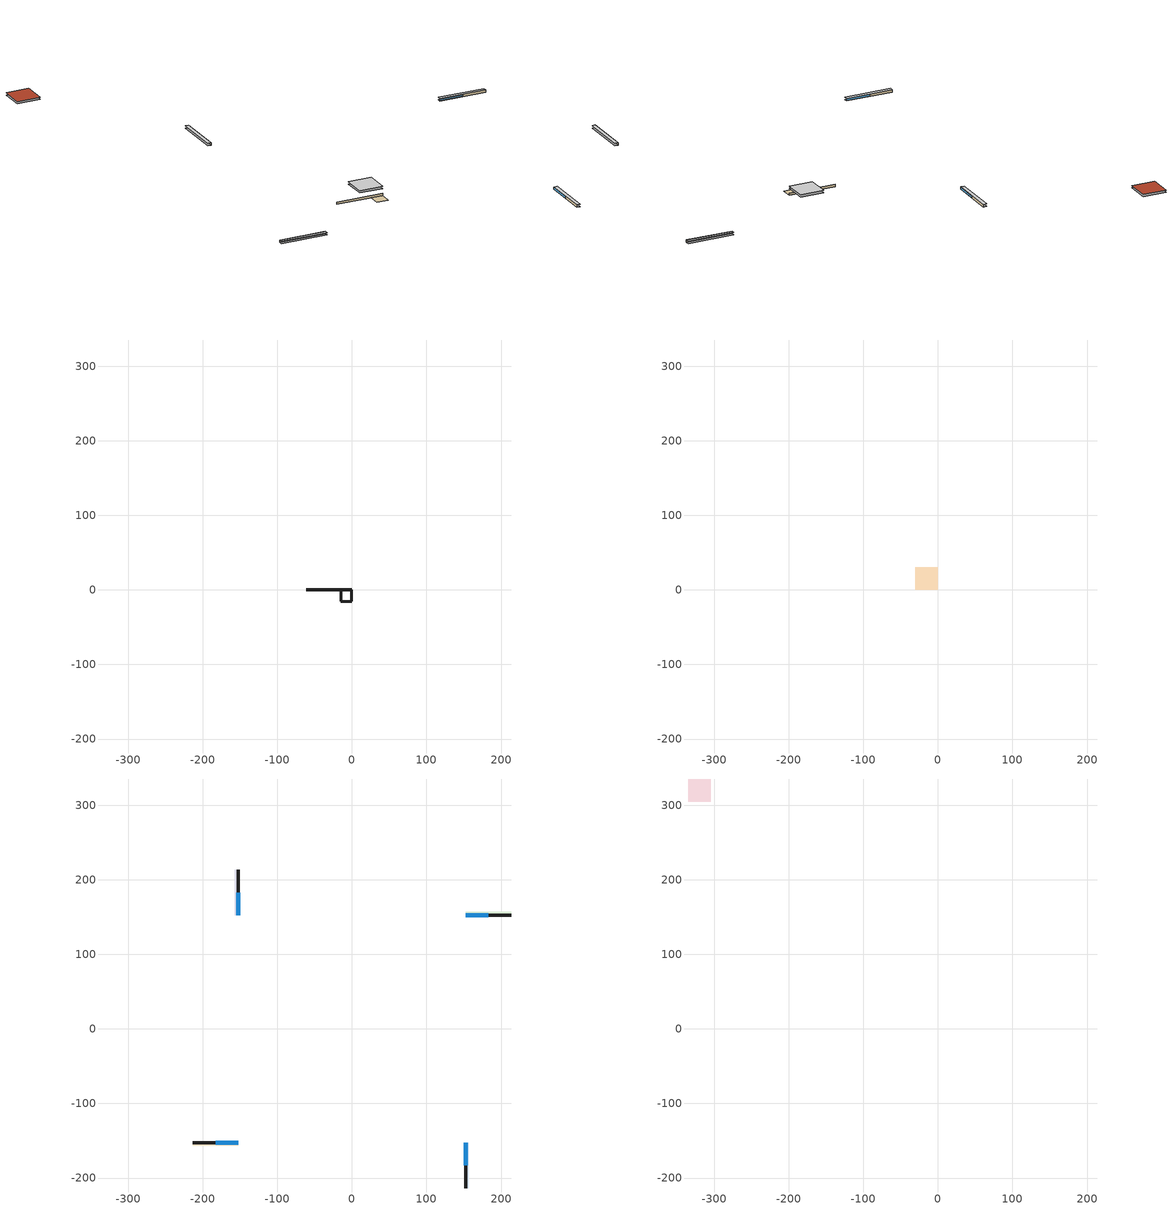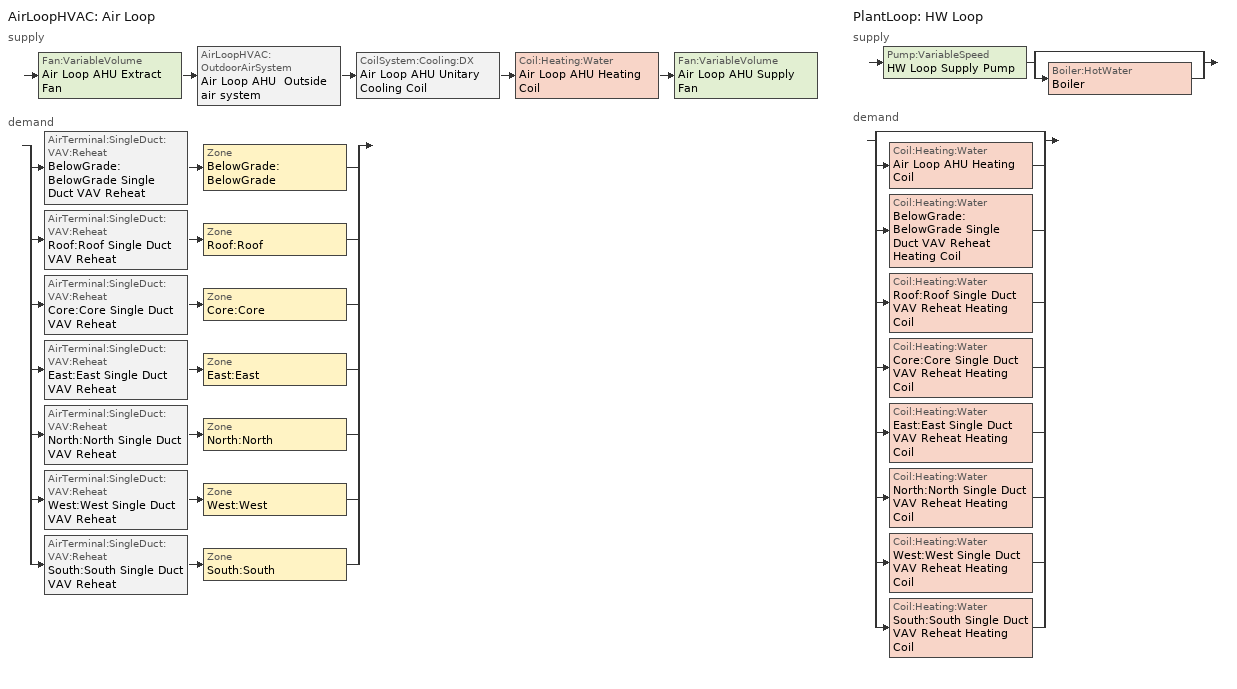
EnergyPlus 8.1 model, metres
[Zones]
BelowGrade:BelowGrade
 wall ground (BelowGradeCons): 0,0 -60.96,0 z-6.1:-3.05; 0,-15.24 0,0 -15.24,0 -15.24,-15.24 z-6.1
Core:Core
 floor adiabatic (FloorCeilingCons): 0,30.48 0,0 -30.48,0 -30.48,30.48 z3.05
 ceiling adiabatic (FloorCeilingCons): 0,30.48 0,0 -30.48,0 -30.48,30.48 z6.1
East:East
 floor adiabatic (FloorCeilingCons): -152.4,213.36 -152.4,152.4 -156.97,152.4 -156.97,213.36 z30.48
 wall outside (WallCons): -152.4,152.4 -152.4,213.36 z30.48:33.53
 window (WinCons): -152.4,152.4 -152.4,182.88 z30.78:33.22
 ceiling adiabatic (FloorCeilingCons): -152.4,213.36 -152.4,152.4 -156.97,152.4 -156.97,213.36 z33.53
North:North
 floor adiabatic (FloorCeilingCons): -213.36,-152.4 -152.4,-152.4 -152.4,-156.97 -213.36,-156.97 z30.48
 wall outside (WallCons): -152.4,-152.4 -213.36,-152.4 z30.48:33.53
 window (WinCons): -152.4,-152.4 -182.88,-152.4 z30.78:33.22
 ceiling adiabatic (FloorCeilingCons): -213.36,-152.4 -152.4,-152.4 -152.4,-156.97 -213.36,-156.97 z33.53
South:South
 floor adiabatic (FloorCeilingCons): 213.36,152.4 152.4,152.4 152.4,156.97 213.36,156.97 z30.48
 wall outside (WallCons): 152.4,152.4 213.36,152.4 z30.48:33.53
 window (WinCons): 152.4,152.4 182.88,152.4 z30.78:33.22
 ceiling adiabatic (FloorCeilingCons): 213.36,152.4 152.4,152.4 152.4,156.97 213.36,156.97 z33.53
West:West
 floor adiabatic (FloorCeilingCons): 152.4,-213.36 152.4,-152.4 156.97,-152.4 156.97,-213.36 z30.48
 wall outside (WallCons): 152.4,-152.4 152.4,-213.36 z30.48:33.53
 window (WinCons): 152.4,-152.4 152.4,-182.88 z30.78:33.22
 ceiling adiabatic (FloorCeilingCons): 152.4,-213.36 152.4,-152.4 156.97,-152.4 156.97,-213.36 z33.53
Roof:Roof
 floor adiabatic (FloorCeilingCons): -304.8,335.28 -304.8,304.8 -335.28,304.8 -335.28,335.28 z60.96
 roof outside (RoofCons): -304.8,335.28 -304.8,304.8 -335.28,304.8 -335.28,335.28 z64.01
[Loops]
AirLoopHVAC 'Air Loop'
 supply: Fan:VariableVolume 'Air Loop AHU Extract Fan' > AirLoopHVAC:OutdoorAirSystem 'Air Loop AHU  Outside air system' > CoilSystem:Cooling:DX 'Air Loop AHU Unitary Cooling Coil' > Coil:Heating:Water 'Air Loop AHU Heating Coil' > Fan:VariableVolume 'Air Loop AHU Supply Fan'
 demand: split
  | AirTerminal:SingleDuct:VAV:Reheat 'BelowGrade:BelowGrade Single Duct VAV Reheat' > Zone 'BelowGrade:BelowGrade'
  | AirTerminal:SingleDuct:VAV:Reheat 'Roof:Roof Single Duct VAV Reheat' > Zone 'Roof:Roof'
  | AirTerminal:SingleDuct:VAV:Reheat 'Core:Core Single Duct VAV Reheat' > Zone 'Core:Core'
  | AirTerminal:SingleDuct:VAV:Reheat 'East:East Single Duct VAV Reheat' > Zone 'East:East'
  | AirTerminal:SingleDuct:VAV:Reheat 'North:North Single Duct VAV Reheat' > Zone 'North:North'
  | AirTerminal:SingleDuct:VAV:Reheat 'West:West Single Duct VAV Reheat' > Zone 'West:West'
  | AirTerminal:SingleDuct:VAV:Reheat 'South:South Single Duct VAV Reheat' > Zone 'South:South'
PlantLoop 'HW Loop'
 supply: Pump:VariableSpeed 'HW Loop Supply Pump' > split
  | bypass
  | Boiler:HotWater 'Boiler'
 demand: split
  | bypass
  | Coil:Heating:Water 'Air Loop AHU Heating Coil'
  | Coil:Heating:Water 'BelowGrade:BelowGrade Single Duct VAV Reheat Heating Coil'
  | Coil:Heating:Water 'Roof:Roof Single Duct VAV Reheat Heating Coil'
  | Coil:Heating:Water 'Core:Core Single Duct VAV Reheat Heating Coil'
  | Coil:Heating:Water 'East:East Single Duct VAV Reheat Heating Coil'
  | Coil:Heating:Water 'North:North Single Duct VAV Reheat Heating Coil'
  | Coil:Heating:Water 'West:West Single Duct VAV Reheat Heating Coil'
  | Coil:Heating:Water 'South:South Single Duct VAV Reheat Heating Coil'
[Building]
Building1: 0, Suburbs, 0.04, 0.4, FullExterior, 25, 6
[Site:GroundTemperature:BuildingSurface]
18, 18, 18, 18, 18, 18, 18, 18, 18, 18, 18, 18
[Site:Location]
Untitled (01-01:31-12)  (01-01:31-12): 37.62, -122.4, -8, 6
[SizingPeriod:DesignDay]
Summer Design Day in Untitled (01-01:31-12) Jul: 7, 15, SummerDesignDay, 28.2, 8.4, , , WetBulb, 17.1, , , , , 101252.9, 0, 0, No, No, Yes, , , , , , 0.98
Winter Design Day in Untitled (01-01:31-12): 1, 15, WinterDesignDay, 3.9, 0, , , WetBulb, 3.9, , , , , 101252.9, 13.3, 0, No, No, No, , , , , , 0
[Construction]
BelowGradeCons: BelowGradeMass, BelowGradeIns
FloorCeilingCons: FloorCeilingMass, FloorCeilingIns
RoofCons: RoofMass, RoofIns
WallCons: WallMass, WallIns
WinCons: GlazingCons
[Material]
BelowGradeMass; FloorCeilingMass; RoofMass; WallMass: Rough, 0.1, 0.51, 1400, 1000, 0.9, 0.6, 0.6
[Material:NoMass]
BelowGradeIns; FloorCeilingIns; RoofIns; WallIns: Rough, 0.18, 0.9, 0.7, 0.7
[WindowMaterial:Glazing]
GlazingCons: SpectralAverage, , 0.006, 0.775, 0.071, 0.071, 0.881, 0.08, 0.08, 0, 0.84, 0.84, 0.9, 1
[AirLoopHVAC]
Air Loop: Air Loop Controllers, Air Loop AvailabilityManager List, autosize, Air Loop Branches, , Air Loop Supply Side Inlet, Air Loop Demand Side Outlet, Air Loop Demand Side Inlet List, Air Loop Supply Side Outlet List
[AirLoopHVAC:OutdoorAirSystem]
Air Loop AHU  Outside air system: Air Loop AHU  Outside air Controller List, Air Loop AHU  Outside air Equipment List
[AirTerminal:SingleDuct:VAV:Reheat]
BelowGrade:BelowGrade Single Duct VAV Reheat: On 24/7, BelowGrade:BelowGrade Single Duct VAV Reheat Damper Outlet, Air Loop Zone Splitter Outlet Node 1, autosize, Constant, 0.3, , Min supply air flow fraction schedule: Always 0.3, Coil:Heating:Water, BelowGrade:BelowGrade Single Duct VAV Reheat Heating Coil, autosize, 0, BelowGrade:BelowGrade Single Duct VAV Reheat Supply Inlet, 0.001, Normal, , , 35
Core:Core Single Duct VAV Reheat: On 24/7, Core:Core Single Duct VAV Reheat Damper Outlet, Air Loop Zone Splitter Outlet Node 3, autosize, Constant, 0.3, , Min supply air flow fraction schedule: Always 0.3, Coil:Heating:Water, Core:Core Single Duct VAV Reheat Heating Coil, autosize, 0, Core:Core Single Duct VAV Reheat Supply Inlet, 0.001, Normal, , , 35
East:East Single Duct VAV Reheat: On 24/7, East:East Single Duct VAV Reheat Damper Outlet, Air Loop Zone Splitter Outlet Node 4, autosize, Constant, 0.3, , Min supply air flow fraction schedule: Always 0.3, Coil:Heating:Water, East:East Single Duct VAV Reheat Heating Coil, autosize, 0, East:East Single Duct VAV Reheat Supply Inlet, 0.001, Normal, , , 35
North:North Single Duct VAV Reheat: On 24/7, North:North Single Duct VAV Reheat Damper Outlet, Air Loop Zone Splitter Outlet Node 5, autosize, Constant, 0.3, , Min supply air flow fraction schedule: Always 0.3, Coil:Heating:Water, North:North Single Duct VAV Reheat Heating Coil, autosize, 0, North:North Single Duct VAV Reheat Supply Inlet, 0.001, Normal, , , 35
Roof:Roof Single Duct VAV Reheat: On 24/7, Roof:Roof Single Duct VAV Reheat Damper Outlet, Air Loop Zone Splitter Outlet Node 2, autosize, Constant, 0.3, , Min supply air flow fraction schedule: Always 0.3, Coil:Heating:Water, Roof:Roof Single Duct VAV Reheat Heating Coil, autosize, 0, Roof:Roof Single Duct VAV Reheat Supply Inlet, 0.001, Normal, , , 35
South:South Single Duct VAV Reheat: On 24/7, South:South Single Duct VAV Reheat Damper Outlet, Air Loop Zone Splitter Outlet Node 7, autosize, Constant, 0.3, , Min supply air flow fraction schedule: Always 0.3, Coil:Heating:Water, South:South Single Duct VAV Reheat Heating Coil, autosize, 0, South:South Single Duct VAV Reheat Supply Inlet, 0.001, Normal, , , 35
West:West Single Duct VAV Reheat: On 24/7, West:West Single Duct VAV Reheat Damper Outlet, Air Loop Zone Splitter Outlet Node 6, autosize, Constant, 0.3, , Min supply air flow fraction schedule: Always 0.3, Coil:Heating:Water, West:West Single Duct VAV Reheat Heating Coil, autosize, 0, West:West Single Duct VAV Reheat Supply Inlet, 0.001, Normal, , , 35
[AvailabilityManager:NightCycle]
Air Loop AHU Night Cycle Operation: On 24/7, On 24/7, CycleOnAny, 1, 1800, <Select zone>
[AvailabilityManager:Scheduled]
HW Loop Availability: On 24/7
[Boiler:HotWater]
Boiler: NaturalGas, autosize, 0.8, LeavingBoiler, NonCondensingBoilerEff, 82.22, autosize, 0, 1, 1, Boiler Water Inlet Node, Boiler Water Outlet Node, 100, NotModulated, 0, 1
[Coil:Cooling:DX:SingleSpeed]
Air Loop AHU Unitary Cooling Coil DX Cooling Coil: On 24/7, autosize, autosize, 3, autosize, 773.3, Air Loop AHU Mixed Air Outlet, Air Loop AHU Unitary Cooling Coil DX Cooling Coil Air Outlet Node, DXClgCoilTotalClgCapFuncTemperature, DXClgCoilTotalClgCapFuncFlowFraction, DXClgCoilEnergyInputRatioFuncTemperature, DXClgCoilEnergyInputRatioFuncFlowFraction, DXCoilPartLoadFractionCorrelation, 0, 0, 0, 0, , AirCooled, 0.9, autosize, 0, 0, 10, , , 0, 2, On 24/7
[Coil:Heating:Water]
Air Loop AHU Heating Coil: On 24/7, autosize, autosize, Air Loop AHU Heating Coil Water Inlet Node, Air Loop AHU Heating Coil Water Outlet Node, Air Loop AHU Unitary Cooling Coil DX Cooling Coil Air Outlet Node, Air Loop AHU Heating Coil Air Outlet Node, NominalCapacity, autosize, 82.2222, 16, 54.4444, 35, 0.5
BelowGrade:BelowGrade Single Duct VAV Reheat Heating Coil: On 24/7, autosize, autosize, BelowGrade:BelowGrade Single Duct VAV Reheat Heating Coil Water Inlet Node, BelowGrade:BelowGrade Single Duct VAV Reheat Heating Coil Water Outlet Node, BelowGrade:BelowGrade Single Duct VAV Reheat Damper Outlet, BelowGrade:BelowGrade Single Duct VAV Reheat Supply Inlet, UFactorTimesAreaAndDesignWaterFlowRate, autosize, 80, 16, 70, 35, 0.5
Core:Core Single Duct VAV Reheat Heating Coil: On 24/7, autosize, autosize, Core:Core Single Duct VAV Reheat Heating Coil Water Inlet Node, Core:Core Single Duct VAV Reheat Heating Coil Water Outlet Node, Core:Core Single Duct VAV Reheat Damper Outlet, Core:Core Single Duct VAV Reheat Supply Inlet, UFactorTimesAreaAndDesignWaterFlowRate, autosize, 80, 16, 70, 35, 0.5
East:East Single Duct VAV Reheat Heating Coil: On 24/7, autosize, autosize, East:East Single Duct VAV Reheat Heating Coil Water Inlet Node, East:East Single Duct VAV Reheat Heating Coil Water Outlet Node, East:East Single Duct VAV Reheat Damper Outlet, East:East Single Duct VAV Reheat Supply Inlet, UFactorTimesAreaAndDesignWaterFlowRate, autosize, 80, 16, 70, 35, 0.5
North:North Single Duct VAV Reheat Heating Coil: On 24/7, autosize, autosize, North:North Single Duct VAV Reheat Heating Coil Water Inlet Node, North:North Single Duct VAV Reheat Heating Coil Water Outlet Node, North:North Single Duct VAV Reheat Damper Outlet, North:North Single Duct VAV Reheat Supply Inlet, UFactorTimesAreaAndDesignWaterFlowRate, autosize, 80, 16, 70, 35, 0.5
Roof:Roof Single Duct VAV Reheat Heating Coil: On 24/7, autosize, autosize, Roof:Roof Single Duct VAV Reheat Heating Coil Water Inlet Node, Roof:Roof Single Duct VAV Reheat Heating Coil Water Outlet Node, Roof:Roof Single Duct VAV Reheat Damper Outlet, Roof:Roof Single Duct VAV Reheat Supply Inlet, UFactorTimesAreaAndDesignWaterFlowRate, autosize, 80, 16, 70, 35, 0.5
South:South Single Duct VAV Reheat Heating Coil: On 24/7, autosize, autosize, South:South Single Duct VAV Reheat Heating Coil Water Inlet Node, South:South Single Duct VAV Reheat Heating Coil Water Outlet Node, South:South Single Duct VAV Reheat Damper Outlet, South:South Single Duct VAV Reheat Supply Inlet, UFactorTimesAreaAndDesignWaterFlowRate, autosize, 80, 16, 70, 35, 0.5
West:West Single Duct VAV Reheat Heating Coil: On 24/7, autosize, autosize, West:West Single Duct VAV Reheat Heating Coil Water Inlet Node, West:West Single Duct VAV Reheat Heating Coil Water Outlet Node, West:West Single Duct VAV Reheat Damper Outlet, West:West Single Duct VAV Reheat Supply Inlet, UFactorTimesAreaAndDesignWaterFlowRate, autosize, 80, 16, 70, 35, 0.5
[CoilSystem:Cooling:DX]
Air Loop AHU Unitary Cooling Coil: On 24/7, Air Loop AHU Mixed Air Outlet, Air Loop AHU Unitary Cooling Coil DX Cooling Coil Air Outlet Node, Air Loop AHU Unitary Cooling Coil DX Cooling Coil Air Outlet Node, Coil:Cooling:DX:SingleSpeed, Air Loop AHU Unitary Cooling Coil DX Cooling Coil, None, Yes, No, No, 2
[Controller:OutdoorAir]
Air Loop AHU  Outdoor Air Controller: Air Loop AHU Relief Air Outlet, Air Loop AHU Extract Fan Air Outlet Node, Air Loop AHU Mixed Air Outlet, Air Loop AHU Outdoor Air Inlet, autosize, autosize, FixedDryBulb, ModulateFlow, 21.11, , , , , NoLockout, FixedMinimum, , , , , , No, , 1, Yes, BypassWhenWithinEconomizerLimits
[Controller:WaterCoil]
Air Loop AHU Heating Coil Controller: Temperature, Normal, Flow, Air Loop AHU Heating Coil Air Outlet Node, Air Loop AHU Heating Coil Water Inlet Node, autosize, autosize, 0
[DesignSpecification:OutdoorAir]
BelowGrade:BelowGrade Design Specification Outdoor Air Object; Core:Core Design Specification Outdoor Air Object; East:East Design Specification Outdoor Air Object; North:North Design Specification Outdoor Air Object; Roof:Roof Design Specification Outdoor Air Object; South:South Design Specification Outdoor Air Object; West:West Design Specification Outdoor Air Object: Sum, 0.01, 0, 0, 0, On 24/7
[DesignSpecification:ZoneAirDistribution]
BelowGrade:BelowGrade Design Specification Zone Air Distribution Object; Core:Core Design Specification Zone Air Distribution Object; East:East Design Specification Zone Air Distribution Object; North:North Design Specification Zone Air Distribution Object; Roof:Roof Design Specification Zone Air Distribution Object; South:South Design Specification Zone Air Distribution Object; West:West Design Specification Zone Air Distribution Object: 1, 1, , 0
[ElectricEquipment]
BelowGrade:BelowGrade Equipment 1: BelowGrade:BelowGrade, Office_OpenOff_Equip, Watts/Area, 0, 5.38196, , 0, 0.2, 0, ELECTRIC EQUIPMENT#BelowGrade:BelowGrade#05
Core:Core Equipment 1: Core:Core, Office_OpenOff_Equip, Watts/Area, 0, 5.38196, , 0, 0.2, 0, ELECTRIC EQUIPMENT#Core:Core#05
East:East Equipment 1: East:East, Office_OpenOff_Equip, Watts/Area, 0, 5.38196, , 0, 0.2, 0, ELECTRIC EQUIPMENT#East:East#05
North:North Equipment 1: North:North, Office_OpenOff_Equip, Watts/Area, 0, 5.38196, , 0, 0.2, 0, ELECTRIC EQUIPMENT#North:North#05
Roof:Roof Equipment 1: Roof:Roof, Office_OpenOff_Equip, Watts/Area, 0, 5.38196, , 0, 0.2, 0, ELECTRIC EQUIPMENT#Roof:Roof#05
South:South Equipment 1: South:South, Office_OpenOff_Equip, Watts/Area, 0, 5.38196, , 0, 0.2, 0, ELECTRIC EQUIPMENT#South:South#05
West:West Equipment 1: West:West, Office_OpenOff_Equip, Watts/Area, 0, 5.38196, , 0, 0.2, 0, ELECTRIC EQUIPMENT#West:West#05
[Fan:VariableVolume]
Air Loop AHU Extract Fan: On 24/7, 0.6, 296.12, autosize, Fraction, 0.3, 0, 0.9, 1, 0.0013, 0.147, 0.9506, -0.0998, 0, Air Loop Supply Side Inlet, Air Loop AHU Extract Fan Air Outlet Node, General
Air Loop AHU Supply Fan: On 24/7, 0.6, 594.73, autosize, Fraction, 0.3, 0, 0.9, 1, 0.0013, 0.147, 0.9506, -0.0998, 0, Air Loop AHU Heating Coil Air Outlet Node, Air Loop Supply Side Outlet 1, General
[HeatExchanger:AirToAir:SensibleAndLatent]
Air Loop AHU  Heat Recovery Device: On 24/7, autosize, 0.5, 0.5, 0.5, 0.5, 0.5, 0.5, 0.5, 0.5, Air Loop AHU Outdoor Air Inlet, Air Loop AHU Heat Recovery Supply Outlet, Air Loop AHU Relief Air Outlet, Air Loop AHU Heat Recovery Relief Outlet, 0, No, Rotary, None, 1.7, 0.167, 0.024, Yes
[Lights]
BelowGrade:BelowGrade General lighting: BelowGrade:BelowGrade, Office_OpenOff_Light, Watts/Area, 0, 8.61113, , 0, 0.42, 0.18, 1, ELECTRIC EQUIPMENT#Roof:Roof#GeneralLights
Core:Core General lighting: Core:Core, Office_OpenOff_Light, Watts/Area, 0, 8.61113, , 0, 0.42, 0.18, 1, ELECTRIC EQUIPMENT#Core:Core#GeneralLights
East:East General lighting: East:East, Office_OpenOff_Light, Watts/Area, 0, 8.61113, , 0, 0.42, 0.18, 1, ELECTRIC EQUIPMENT#East:East#GeneralLights
North:North General lighting: North:North, Office_OpenOff_Light, Watts/Area, 0, 8.61113, , 0, 0.42, 0.18, 1, ELECTRIC EQUIPMENT#North:North#GeneralLights
Roof:Roof General lighting: Roof:Roof, Office_OpenOff_Light, Watts/Area, 0, 8.61113, , 0, 0.42, 0.18, 1, ELECTRIC EQUIPMENT#Roof:Roof#GeneralLights
South:South General lighting: South:South, Office_OpenOff_Light, Watts/Area, 0, 8.61113, , 0, 0.42, 0.18, 1, ELECTRIC EQUIPMENT#South:South#GeneralLights
West:West General lighting: West:West, Office_OpenOff_Light, Watts/Area, 0, 8.61113, , 0, 0.42, 0.18, 1, ELECTRIC EQUIPMENT#West:West#GeneralLights
[OutdoorAir:Mixer]
Air Loop AHU  Outdoor Air Mixer: Air Loop AHU Mixed Air Outlet, Air Loop AHU Heat Recovery Supply Outlet, Air Loop AHU Relief Air Outlet, Air Loop AHU Extract Fan Air Outlet Node
[People]
People BelowGrade:BelowGrade: BelowGrade:BelowGrade, Office_OpenOff_Occ, Area/Person, , 0, 2.78682, 0.3, , Activity Schedule
People Core:Core: Core:Core, Office_OpenOff_Occ, Area/Person, , 0, 2.78682, 0.3, AutoCalculate, Activity Schedule
People East:East: East:East, Office_OpenOff_Occ, Area/Person, , 0, 2.78682, 0.3, AutoCalculate, Activity Schedule
People North:North: North:North, Office_OpenOff_Occ, Area/Person, , 0, 2.78682, 0.3, AutoCalculate, Activity Schedule
People Roof:Roof: Roof:Roof, Office_OpenOff_Occ, Area/Person, , 0, 2.78682, 0.3, AutoCalculate, Activity Schedule
People South:South: South:South, Office_OpenOff_Occ, Area/Person, , 0, 2.78682, 0.3, AutoCalculate, Activity Schedule
People West:West: West:West, Office_OpenOff_Occ, Area/Person, , 0, 2.78682, 0.3, AutoCalculate, Activity Schedule
[PlantEquipmentList]
HW Loop Scheme 1 Range 1 Equipment List: Boiler:HotWater, Boiler
[PlantEquipmentOperation:HeatingLoad]
HW Loop Scheme 1: 0, 1e+15, HW Loop Scheme 1 Range 1 Equipment List
[PlantEquipmentOperationSchemes]
HW Loop Operation: PlantEquipmentOperation:HeatingLoad, HW Loop Scheme 1, On 24/7
[PlantLoop]
HW Loop: Water, , HW Loop Operation, HW Loop Supply Side Outlet, 100, 10, autosize, 0, autocalculate, HW Loop Supply Side Inlet, HW Loop Supply Side Outlet, HW Loop Supply Side Branches, HW Loop Supply Side Connectors, HW Loop Demand Side Inlet, HW Loop Demand Side Outlet, HW Loop Demand Side Branches, HW Loop Demand Side Connectors, SequentialLoad, HW Loop AvailabilityManager List, SingleSetpoint, None, None
[Pump:VariableSpeed]
HW Loop Supply Pump: HW Loop Supply Side Inlet, HW Loop Supply Pump Water Outlet Node, autosize, 235241, autosize, 0.95, 0, 0, 1, 0, 0, 0, Continuous
[SetpointManager:MixedAir]
Air Loop AHU  Outside air system Mixed Air Manager: Temperature, Air Loop AHU Unitary Cooling Coil DX Cooling Coil Air Outlet Node, Air Loop AHU Heating Coil Air Outlet Node, Air Loop Supply Side Outlet 1, Air Loop AHU Mixed Air Outlet
Air Loop AHU Heating Coil Mixed Air Manager: Temperature, Air Loop Supply Side Outlet 1, Air Loop AHU Heating Coil Air Outlet Node, Air Loop Supply Side Outlet 1, Air Loop AHU Heating Coil Air Outlet Node
Air Loop AHU Unitary Cooling Coil Mixed Air Manager: Temperature, Air Loop Supply Side Outlet 1, Air Loop AHU Heating Coil Air Outlet Node, Air Loop Supply Side Outlet 1, Air Loop AHU Unitary Cooling Coil DX Cooling Coil Air Outlet Node
[SetpointManager:OutdoorAirReset]
Air Loop Setpoint Manager: Temperature, 15.56, 12.78, 12.78, 29.44, Air Loop Setpoint Manager Node List
Air Loop Setpoint Manager 1: Temperature, 15.56, 12.78, 12.78, 29.44, Air Loop Setpoint Manager 1 Node List
HW Loop Setpoint Manager: Temperature, 82.22, -6.67, 65.56, 10, HW Loop Setpoint Manager Node List
[Sizing:Plant]
HW Loop: Heating, 82.22, 27.78
[Sizing:System]
Air Loop: Sensible, autosize, 0.3, 5, 0.008, 11, 0.008, 12.22, 15.56, Coincident, No, No, 0.008, 0.008, Designday, , , , , Designday, , , , , , ZoneSum, 1, CoolingDesignCapacity, autosize, , , HeatingDesignCapacity, autosize, , , VAV
[Sizing:Zone]
BelowGrade:BelowGrade: TemperatureDifference, 12.22, 11.11, TemperatureDifference, 32.22, 11.11, 0.009, 0.004, BelowGrade:BelowGrade Design Specification Outdoor Air Object, 1.25, 1.15, DesignDay, 0, 0.00076, 0, 0, DesignDay, 0, 0.00203, 0.14158, 0.3, BelowGrade:BelowGrade Design Specification Zone Air Distribution Object
Core:Core: TemperatureDifference, 12.22, 11.11, TemperatureDifference, 32.22, 11.11, 0.009, 0.004, Core:Core Design Specification Outdoor Air Object, 1.25, 1.15, DesignDay, 0, 0.00076, 0, 0, DesignDay, 0, 0.00203, 0.14158, 0.3, Core:Core Design Specification Zone Air Distribution Object
East:East: TemperatureDifference, 12.22, 11.11, TemperatureDifference, 32.22, 11.11, 0.009, 0.004, East:East Design Specification Outdoor Air Object, 1.25, 1.15, DesignDay, 0, 0.00076, 0, 0, DesignDay, 0, 0.00203, 0.14158, 0.3, East:East Design Specification Zone Air Distribution Object
North:North: TemperatureDifference, 12.22, 11.11, TemperatureDifference, 32.22, 11.11, 0.009, 0.004, North:North Design Specification Outdoor Air Object, 1.25, 1.15, DesignDay, 0, 0.00076, 0, 0, DesignDay, 0, 0.00203, 0.14158, 0.3, North:North Design Specification Zone Air Distribution Object
Roof:Roof: TemperatureDifference, 12.22, 11.11, TemperatureDifference, 32.22, 11.11, 0.009, 0.004, Roof:Roof Design Specification Outdoor Air Object, 1.25, 1.15, DesignDay, 0, 0.00076, 0, 0, DesignDay, 0, 0.00203, 0.14158, 0.3, Roof:Roof Design Specification Zone Air Distribution Object
South:South: TemperatureDifference, 12.22, 11.11, TemperatureDifference, 32.22, 11.11, 0.009, 0.004, South:South Design Specification Outdoor Air Object, 1.25, 1.15, DesignDay, 0, 0.00076, 0, 0, DesignDay, 0, 0.00203, 0.14158, 0.3, South:South Design Specification Zone Air Distribution Object
West:West: TemperatureDifference, 12.22, 11.11, TemperatureDifference, 32.22, 11.11, 0.009, 0.004, West:West Design Specification Outdoor Air Object, 1.25, 1.15, DesignDay, 0, 0.00076, 0, 0, DesignDay, 0, 0.00203, 0.14158, 0.3, West:West Design Specification Zone Air Distribution Object
[ThermostatSetpoint:DualSetpoint]
BelowGrade:BelowGrade Dual SP; Core:Core Dual SP; East:East Dual SP; North:North Dual SP; Roof:Roof Dual SP; South:South Dual SP; West:West Dual SP: Heating Setpoint Schedule, Cooling Setpoint Schedule
[Zone]
BelowGrade:BelowGrade: 0, 0, 0, -6.096, 1, 1, 0, 0, 0, TARP, , Yes
Core:Core: 0, 0, 0, 3.048, 1, 1, 0, 0, 0, TARP, , Yes
East:East: 0, -152.4, 152.4, 30.48, 1, 1, 0, 0, 0, TARP, , Yes
North:North: 270, -152.4, -152.4, 30.48, 1, 1, 0, 0, 0, TARP, , Yes
Roof:Roof: 0, -304.8, 304.8, 60.96, 1, 1, 0, 0, 0, TARP, , Yes
South:South: 90, 152.4, 152.4, 30.48, 1, 1, 0, 0, 0, TARP, , Yes
West:West: 180, 152.4, -152.4, 30.48, 1, 1, 0, 0, 0, TARP, , Yes
[ZoneControl:Thermostat]
BelowGrade:BelowGrade Thermostat: BelowGrade:BelowGrade, Control type schedule: Always 4, ThermostatSetpoint:DualSetpoint, BelowGrade:BelowGrade Dual SP
Core:Core Thermostat: Core:Core, Control type schedule: Always 4, ThermostatSetpoint:DualSetpoint, Core:Core Dual SP
East:East Thermostat: East:East, Control type schedule: Always 4, ThermostatSetpoint:DualSetpoint, East:East Dual SP
North:North Thermostat: North:North, Control type schedule: Always 4, ThermostatSetpoint:DualSetpoint, North:North Dual SP
Roof:Roof Thermostat: Roof:Roof, Control type schedule: Always 4, ThermostatSetpoint:DualSetpoint, Roof:Roof Dual SP
South:South Thermostat: South:South, Control type schedule: Always 4, ThermostatSetpoint:DualSetpoint, South:South Dual SP
West:West Thermostat: West:West, Control type schedule: Always 4, ThermostatSetpoint:DualSetpoint, West:West Dual SP
[Zone equipment]
BelowGrade:BelowGrade: BelowGrade:BelowGrade Single Duct VAV Reheat
Core:Core: Core:Core Single Duct VAV Reheat
East:East: East:East Single Duct VAV Reheat
North:North: North:North Single Duct VAV Reheat
Roof:Roof: Roof:Roof Single Duct VAV Reheat
South:South: South:South Single Duct VAV Reheat
West:West: West:West Single Duct VAV Reheat
[ZoneInfiltration:DesignFlowRate]
BelowGrade:BelowGrade Infiltration: BelowGrade:BelowGrade, On 24/7, Flow/ExteriorWallArea, 0.525575, , 0.000402, , 1, 0, 0, 0
Core:Core Infiltration: Core:Core, On 24/7, Flow/ExteriorWallArea, 0.525575, , 0.000402, , 1, 0, 0, 0
East:East Infiltration: East:East, On 24/7, Flow/ExteriorWallArea, 0.089675, , 0.000402, , 1, 0, 0, 0
North:North Infiltration: North:North, On 24/7, Flow/ExteriorWallArea, 0.089675, , 0.000402, , 1, 0, 0, 0
Roof:Roof Infiltration: Roof:Roof, On 24/7, Flow/ExteriorWallArea, 0.5124, , 0.000402, , 1, 0, 0, 0
South:South Infiltration: South:South, On 24/7, Flow/ExteriorWallArea, 0.089675, , 0.000402, , 1, 0, 0, 0
West:West Infiltration: West:West, On 24/7, Flow/ExteriorWallArea, 0.089675, , 0.000402, , 1, 0, 0, 0
[Curve:Bicubic]
NonCondensingBoilerEff: 1.11172, 0.0786141, -0.400426, 0, -0.000156783, 0.0093846, 0.234258, 1.32927e-06, -0.0044467, -1.22498e-05, 0.1, 1, 20, 80
[Curve:Biquadratic]
DXClgCoilEnergyInputRatioFuncTemperature: 0.342414, 0.034885, -0.0006237, 0.00497722, 0.000437951, -0.000728028, 12.77778, 23.88889, 18, 46.11111, , , Temperature, Temperature, Dimensionless
DXClgCoilTotalClgCapFuncTemperature: 0.942588, 0.00954335, 0.00068377, -0.0110427, 5.249e-06, -9.72e-06, 12.77778, 23.88889, 18, 46.11111, , , Temperature, Temperature, Dimensionless
[Curve:Quadratic]
DXClgCoilEnergyInputRatioFuncFlowFraction: 1.1552, -0.1808, 0.0256, 0.5, 1.5
DXClgCoilTotalClgCapFuncFlowFraction: 0.8, 0.2, 0, 0.5, 1.5
DXCoilPartLoadFractionCorrelation: 0.85, 0.15, 0, 0, 1
[Schedule:Compact]
Activity Schedule: Any Number, Through: 12/31, For: AllDays, Until: 24:00, 110.7
Control type schedule: Always 4: Any Number, Through: 12/31, For: AllDays, Until: 24:00, 4
Cooling Setpoint Schedule: Temperature, Through: 31 Dec, For: Weekdays SummerDesignDay, Until: 05:00, 100, Until: 19:00, 24, Until: 24:00, 100, For: Weekends, Until: 24:00, 100, For: Holidays, Until: 24:00, 100, For: WinterDesignDay AllOtherDays, Until: 24:00, 100
Heating Setpoint Schedule: Temperature, Through: 31 Dec, For: Weekdays SummerDesignDay WinterDesignDay, Until: 05:00, 12, Until: 19:00, 22, Until: 24:00, 12, For: Weekends, Until: 24:00, 12, For: Holidays, Until: 24:00, 12, For: AllOtherDays, Until: 24:00, -50
Min supply air flow fraction schedule: Always 0.3: Any Number, Through: 12/31, For: AllDays, Until: 24:00, 0.3
Office_OpenOff_Equip: Fraction, Through: 31 Dec, For: Weekdays SummerDesignDay, Until: 07:00, 0.05394, Until: 20:00, 1, Until: 24:00, 0.05394, For: Weekends, Until: 24:00, 0.05394, For: Holidays, Until: 24:00, 0.05394, For: WinterDesignDay AllOtherDays, Until: 24:00, 0
Office_OpenOff_Light: Fraction, Through: 31 Dec, For: Weekdays SummerDesignDay, Until: 07:00, 0, Until: 19:00, 1, Until: 24:00, 0, For: Weekends, Until: 24:00, 0, For: Holidays, Until: 24:00, 0, For: WinterDesignDay AllOtherDays, Until: 24:00, 0
Office_OpenOff_Occ: Fraction, Through: 31 Dec, For: Weekdays SummerDesignDay, Until: 07:00, 0, Until: 08:00, 0.25, Until: 09:00, 0.5, Until: 12:00, 1, Until: 14:00, 0.75, Until: 17:00, 1, Until: 18:00, 0.5, Until: 19:00, 0.25, Until: 24:00, 0, For: Weekends, Until: 24:00, 0, For: Holidays, Until: 24:00, 0, For: WinterDesignDay AllOtherDays, Until: 24:00, 0
On 24/7: Any Number, Through: 12/31, For: AllDays, Until: 24:00, 1
